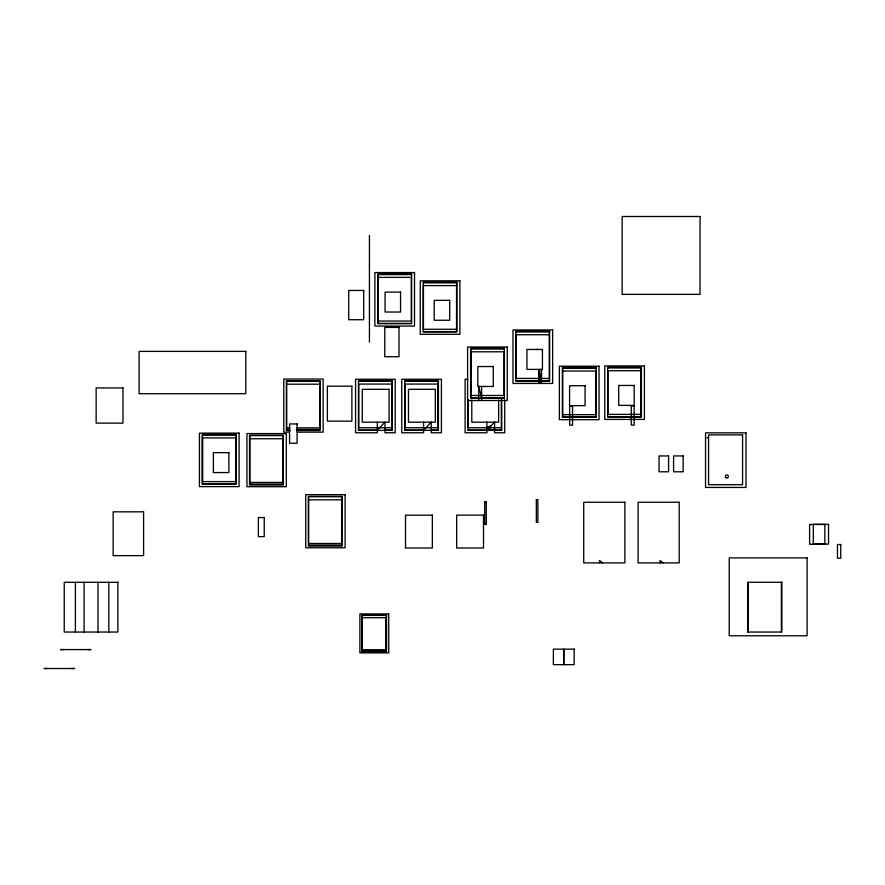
<?xml version="1.0" encoding="UTF-8"?>
<svg xmlns="http://www.w3.org/2000/svg" width="885" height="885" viewBox="0 0 885 885"><rect width="100%" height="100%" fill="white"/><g stroke="black" fill="none" stroke-linecap="round" stroke-linejoin="round"><path stroke-width="1.33" d="M539.828 369.399L539.297 378.426L541.31 380.749M423.561 430.364L431.238 422.034L431.238 432.765L441.416 432.765L441.416 379.267L401.768 379.267L401.768 432.765L423.561 432.765L423.561 422.034M486.883 430.364L494.56 422.034L494.56 432.765L504.738 432.765L504.738 399.843M377.298 430.364L384.986 422.112L384.986 432.765L395.208 432.765L395.208 379.267L355.56 379.267L355.56 432.765L377.298 432.765L377.298 422.112M538.666 369.399L538.666 383.437L541.421 380.882L538.666 380.749M538.666 383.437L541.565 381.048L539.618 372.917M491.252 425.619L486.883 427.477L492.237 430.364L494.56 429.114M492.237 430.364L494.56 429.446M411.558 274.593L378.227 274.593L378.227 323.368L411.558 323.368M423.218 282.824L456.549 282.824L456.549 331.609L423.218 331.609M456.461 285.601L423.45 285.601L423.45 329.286L456.461 329.286M515.955 331.963L549.275 331.963L549.275 380.749L515.955 380.749M549.198 334.74L516.176 334.74L516.176 378.426L549.198 378.426M504.295 349.022L470.964 349.022L470.964 397.808L504.295 397.808M536.376 349.442L537.859 349.442M607.718 367.95L641.05 367.95L641.05 416.735L607.718 416.735M596.07 368.215L562.738 368.215L562.738 417.001L596.07 417.001M562.816 371.003L595.837 371.003L595.837 414.678L562.816 414.678M467.833 379.267L465.101 379.267L465.101 432.765L486.883 432.765L486.883 422.034M358.525 381.291L391.845 381.291L391.845 430.077L384.986 430.077M404.733 381.291L438.064 381.291L438.064 430.077L431.238 430.077M391.767 384.068L358.757 384.068L358.757 427.743L391.767 427.743M286.64 384.19L319.662 384.19M501.308 427.743L468.287 427.743L468.287 400.108M286.64 427.864L289.948 427.864M296.552 427.864L319.662 427.864M289.461 429.479L286.696 429.479L286.696 381.037L319.795 381.037L319.795 429.479L296.353 429.479M358.525 430.077L377.298 430.077M404.733 430.077L423.561 430.077M468.054 430.077L486.883 430.077M494.56 430.077L501.386 430.077L501.308 400.053M290.258 430.486L286.364 430.486L286.364 380.76L320.093 380.76L320.093 430.486L296.74 430.486M289.196 432.145L283.764 432.145L283.764 379.034L323.136 379.034L323.136 432.145L297.338 432.145M235.642 437.909L202.621 437.909L202.621 481.595L235.642 481.595M706.982 437.809L708.509 437.809M249.824 438.739L282.846 438.739L282.846 482.413L249.824 482.413M536.354 499.66L537.881 499.66L537.914 522.404L536.354 522.404L536.321 499.66M308.611 499.826L341.632 499.826L341.632 543.501L308.611 543.501M484.748 501.706L486.274 501.706M361.998 617.708L386.192 617.708L386.192 649.723L361.998 649.723M60.534 649.568L63.565 649.568M87.759 649.579L90.79 649.579L60.534 649.579M71.475 668.507L74.495 668.507L44.25 668.507L47.27 668.507M663.108 562.893L660.077 560.448L660.077 562.893M602.53 562.893L599.499 560.448L599.499 562.893M481.606 398.095L478.708 386.236L478.708 400.496M781.389 582.297L781.389 632.034M748.079 582.297L748.079 632.034M541.565 369.399L541.565 383.437M501.74 399.976L501.74 430.364L467.999 430.364L467.999 399.976M498.642 400.131L498.642 422.189L471.793 422.189L471.793 400.131M486.241 501.706L486.308 524.451L484.748 524.451L484.714 501.706M481.606 386.236L481.606 400.496M369.432 235.377L369.432 342.097M108.811 582.297L108.811 632.034M97.981 582.297L97.981 632.034M84.119 582.297L84.119 632.034M75.391 582.297L75.391 632.034M700.035 216.493L622.155 216.493L622.155 294.362L700.035 294.362L700.035 216.493M414.512 272.569L374.875 272.569L374.875 326.056L414.512 326.056L414.512 272.569M411.613 273.93L377.873 273.93L377.873 323.667L411.613 323.667L411.613 273.93M411.326 277.37L378.304 277.37L378.304 321.045L411.326 321.045L411.326 277.37M459.901 280.81L420.253 280.81L420.253 334.298L459.901 334.298L459.901 280.81M456.903 282.171L423.163 282.171L423.163 331.908L456.903 331.908L456.903 282.171M363.713 290.457L348.745 290.457L348.745 319.717L363.713 319.717L363.713 290.457M400.562 292.094L385.075 292.094L385.075 312.029L400.562 312.029L400.562 292.094M449.702 300.336L434.214 300.336L434.214 320.259L449.702 320.259L449.702 300.336M399.013 327.417L384.776 327.417L384.776 356.688L399.013 356.688L399.013 327.417M552.638 329.95L512.99 329.95L512.99 383.437L552.638 383.437L552.638 329.95M549.64 331.311L515.9 331.311L515.9 381.048L549.64 381.048L549.64 331.311M507.249 347.008L467.601 347.008L467.601 400.496L507.249 400.496L507.249 347.008M504.35 348.369L470.61 348.369L470.61 398.095L504.35 398.095L504.35 348.369M542.439 349.475L526.94 349.475L526.94 369.399L542.439 369.399L542.439 349.475M245.798 351.389L139.089 351.389L139.089 393.703L245.798 393.703L245.798 351.389M504.063 351.799L471.041 351.799L471.041 395.473L504.063 395.473L504.063 351.799M644.413 365.925L604.765 365.925L604.765 419.424L644.413 419.424L644.413 365.925M599.023 366.202L559.375 366.202L559.375 419.689L599.023 419.689L599.023 366.202M493.299 366.534L477.812 366.534L477.812 386.457L493.299 386.457L493.299 366.534M641.404 367.297L607.663 367.297L607.663 417.023L641.404 417.023L641.404 367.297M596.114 367.563L562.384 367.563L562.384 417.3L596.114 417.3L596.114 367.563M640.972 370.726L607.951 370.726L607.951 414.401L640.972 414.401L640.972 370.726M392.21 380.638L358.469 380.638L358.469 430.364L392.21 430.364L392.21 380.638M438.418 380.638L404.677 380.638L404.677 430.364L438.418 430.364L438.418 380.638M437.975 384.068L404.965 384.068L404.965 427.743L437.975 427.743L437.975 384.068M634.213 385.451L618.715 385.451L618.715 405.385L634.213 405.385L634.213 385.451M585.073 385.727L569.575 385.727L569.575 405.662L585.073 405.662L585.073 385.727M351.887 386.17L327.373 386.17L327.373 421.149L351.887 421.149L351.887 386.17M122.982 387.94L96.144 387.94L96.144 423.13L122.982 423.13L122.982 387.94M389.101 389.334L362.264 389.334L362.264 422.189L389.101 422.189L389.101 389.334M435.32 389.334L408.472 389.334L408.472 422.189L435.32 422.189L435.32 389.334M572.551 405.861L569.652 405.861L569.652 425.154L572.551 425.154L572.551 405.861M634.158 405.861L631.259 405.861L631.259 425.154L634.158 425.154L634.158 405.861M297.094 423.937L289.572 423.937L289.572 443.241L297.094 443.241L297.094 423.937M746.011 432.842L705.544 432.842L705.544 487.436L746.011 487.436L746.011 432.842M239.083 433.119L199.435 433.119L199.435 486.606L239.083 486.606L239.083 433.119M286.309 433.584L246.937 433.584L246.937 486.695L286.309 486.695L286.309 433.584M236.074 434.48L202.344 434.48L202.344 484.217L236.074 484.217L236.074 434.48M742.581 434.9L708.564 434.9L708.564 484.692L742.581 484.692L742.581 434.9M235.72 435.132L202.388 435.132L202.388 483.918L235.72 483.918L235.72 435.132M283.277 435.309L249.537 435.309L249.537 485.035L283.277 485.035L283.277 435.309M282.979 435.586L249.88 435.586L249.88 484.029L282.979 484.029L282.979 435.586M228.883 452.644L213.385 452.644L213.385 472.568L228.883 472.568L228.883 452.644M668.617 455.952L659.048 455.952L659.048 471.782L668.617 471.782L668.617 455.952M683.165 455.952L673.596 455.952L673.596 471.782L683.165 471.782L683.165 455.952M345.106 494.671L305.734 494.671L305.734 547.782L345.106 547.782L345.106 494.671M342.064 496.397L308.334 496.397L308.334 546.122L342.064 546.122L342.064 496.397M341.765 496.673L308.666 496.673L308.666 545.116L341.765 545.116L341.765 496.673M624.865 502.249L583.724 502.249L583.724 562.893L624.865 562.893L624.865 502.249M679.215 502.249L638.074 502.249L638.074 562.893L679.215 562.893L679.215 502.249M143.591 511.829L113.158 511.829L113.158 555.636L143.591 555.636L143.591 511.829M432.356 515.159L405.507 515.159L405.507 548.014L432.356 548.014L432.356 515.159M483.498 515.136L456.66 515.136L456.66 547.992L483.498 547.992L483.498 515.136M264.239 517.526L258.376 517.526L258.376 536.642L264.239 536.642L264.239 517.526M828.537 524.34L813.315 524.34L813.315 544.098L828.537 544.098L828.537 524.34M824.842 524.473L809.609 524.473L809.609 544.231L824.842 544.231L824.842 524.473M840.75 544.507L837.453 544.507L837.453 558.225L840.75 558.225L840.75 544.507M807.098 557.893L729.218 557.893L729.218 635.773L807.098 635.773L807.098 557.893M117.86 582.297L64.24 582.297L64.24 632.034L117.86 632.034L117.86 582.297M781.82 582.297L747.659 582.297L747.659 632.034L781.82 632.034L781.82 582.297M388.736 613.936L359.885 613.936L359.885 652.864L388.736 652.864L388.736 613.936M386.513 615.197L361.788 615.197L361.788 651.648L386.513 651.648L386.513 615.197M386.291 615.396L362.042 615.396L362.042 650.906L386.291 650.906L386.291 615.396M574.155 649.147L553.368 649.147L553.368 664.646L574.155 664.646L574.155 649.147M563.8 664.646L563.8 649.147L563.734 664.646M726.098 477.767A1.504 1.504 0 0 0 728.366 476.462A1.504 1.504 0 0 0 726.098 475.156A1.504 1.504 0 0 0 726.098 477.767"/></g></svg>
